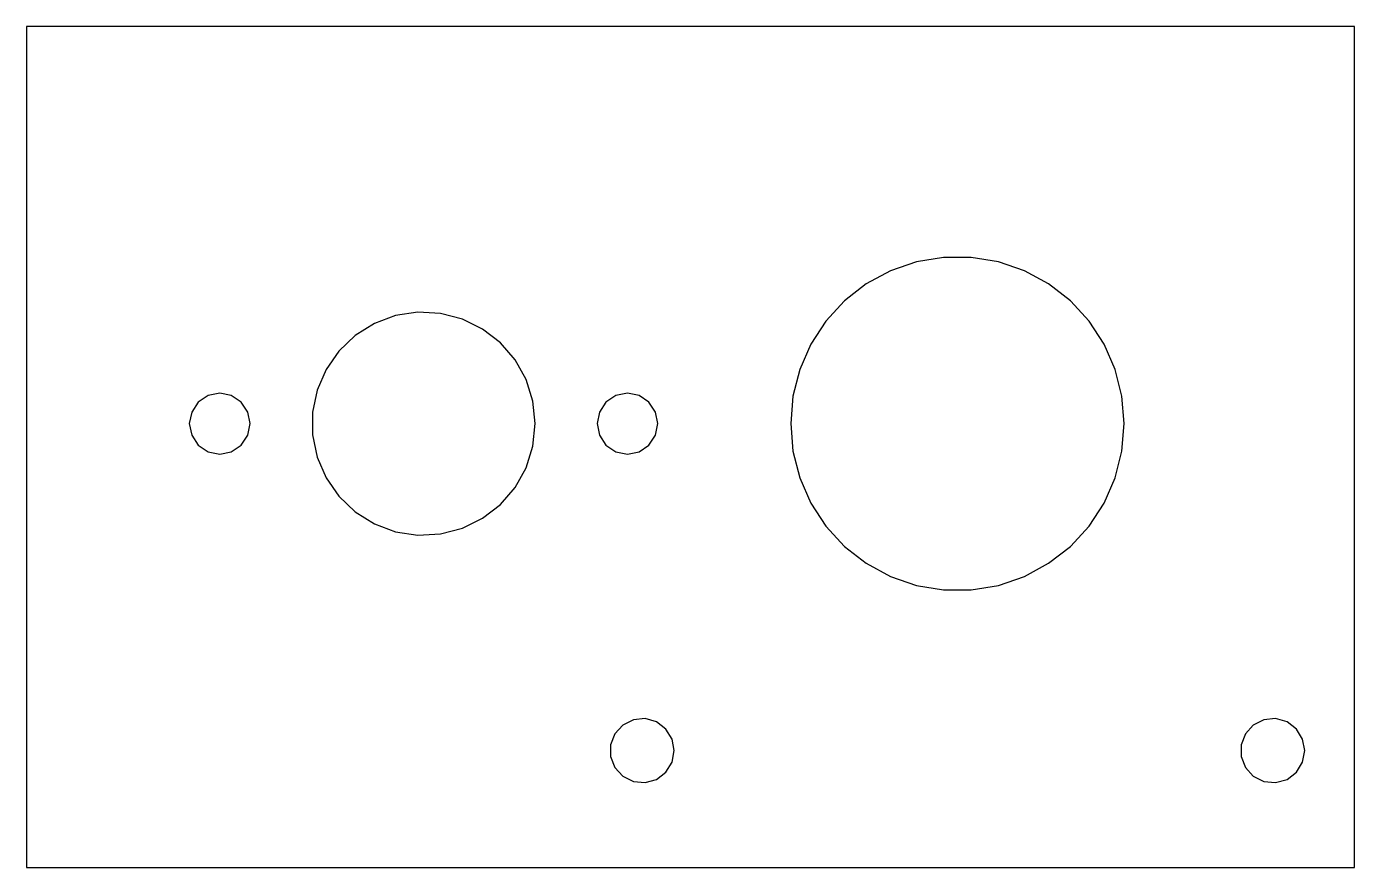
# Model space of a CAD drawing. Header units: millimetres. Extents: x -252 to -138, y 36 to 108.
import ezdxf

# ---------------------------------------------------------------- set-up
doc = ezdxf.new("R2010")
doc.units = ezdxf.units.MM
doc.layers.add('CUT_PROFILE', color=7, linetype='Continuous')

msp = doc.modelspace()

# ---------------------------------------------------------------- linework, layer by layer
at = {"layer": 'CUT_PROFILE'}
for points in [[(-252.22, 36), (-138.5, 36), (-138.5, 108), (-252.22, 108)], [(-158.22, 74), (-158.41, 76.35), (-158.99, 78.64), (-159.94, 80.8), (-161.23, 82.77), (-162.83, 84.51), (-164.69, 85.96), (-166.76, 87.08), (-168.99, 87.85), (-171.32, 88.24), (-173.68, 88.24), (-176.01, 87.85), (-178.24, 87.08), (-180.31, 85.96), (-182.17, 84.51), (-183.77, 82.77), (-185.06, 80.8), (-186.01, 78.64), (-186.59, 76.35), (-186.78, 74), (-186.59, 71.65), (-186.01, 69.36), (-185.06, 67.2), (-183.77, 65.23), (-182.17, 63.49), (-180.31, 62.04), (-178.24, 60.92), (-176.01, 60.15), (-173.68, 59.76), (-171.32, 59.76), (-168.99, 60.15), (-166.76, 60.92), (-164.69, 62.04), (-162.83, 63.49), (-161.23, 65.23), (-159.94, 67.2), (-158.99, 69.36), (-158.41, 71.65)], [(-208.67, 74), (-208.87, 75.92), (-209.44, 77.77), (-210.38, 79.46), (-211.64, 80.92), (-213.17, 82.1), (-214.9, 82.96), (-216.77, 83.44), (-218.7, 83.54), (-220.61, 83.25), (-222.43, 82.57), (-224.07, 81.55), (-225.47, 80.22), (-226.57, 78.63), (-227.33, 76.86), (-227.72, 74.97), (-227.72, 73.03), (-227.33, 71.14), (-226.57, 69.37), (-225.47, 67.78), (-224.07, 66.45), (-222.43, 65.43), (-220.61, 64.75), (-218.7, 64.46), (-216.77, 64.56), (-214.9, 65.04), (-213.17, 65.9), (-211.64, 67.08), (-210.38, 68.54), (-209.44, 70.23), (-208.87, 72.08)], [(-233.08, 74), (-233.28, 74.99), (-233.84, 75.84), (-234.69, 76.4), (-235.68, 76.6), (-236.68, 76.4), (-237.52, 75.84), (-238.08, 74.99), (-238.28, 74), (-238.08, 73.01), (-237.52, 72.16), (-236.68, 71.6), (-235.68, 71.4), (-234.69, 71.6), (-233.84, 72.16), (-233.28, 73.01)], [(-198.16, 74), (-198.36, 74.99), (-198.92, 75.84), (-199.76, 76.4), (-200.76, 76.6), (-201.75, 76.4), (-202.6, 75.84), (-203.16, 74.99), (-203.36, 74), (-203.16, 73.01), (-202.6, 72.16), (-201.75, 71.6), (-200.76, 71.4), (-199.76, 71.6), (-198.92, 72.16), (-198.36, 73.01)], [(-196.75, 46), (-196.94, 46.99), (-197.47, 47.85), (-198.27, 48.46), (-199.25, 48.74), (-200.25, 48.65), (-201.16, 48.19), (-201.84, 47.45), (-202.2, 46.51), (-202.2, 45.49), (-201.84, 44.55), (-201.16, 43.81), (-200.25, 43.35), (-199.25, 43.26), (-198.27, 43.54), (-197.47, 44.15), (-196.94, 45.01)], [(-142.75, 46), (-142.94, 46.99), (-143.47, 47.85), (-144.27, 48.46), (-145.25, 48.74), (-146.25, 48.65), (-147.16, 48.19), (-147.84, 47.45), (-148.2, 46.51), (-148.2, 45.49), (-147.84, 44.55), (-147.16, 43.81), (-146.25, 43.35), (-145.25, 43.26), (-144.27, 43.54), (-143.47, 44.15), (-142.94, 45.01)]]:
    msp.add_lwpolyline(points, close=True, dxfattribs=at)

doc.saveas('drawing.dxf')
